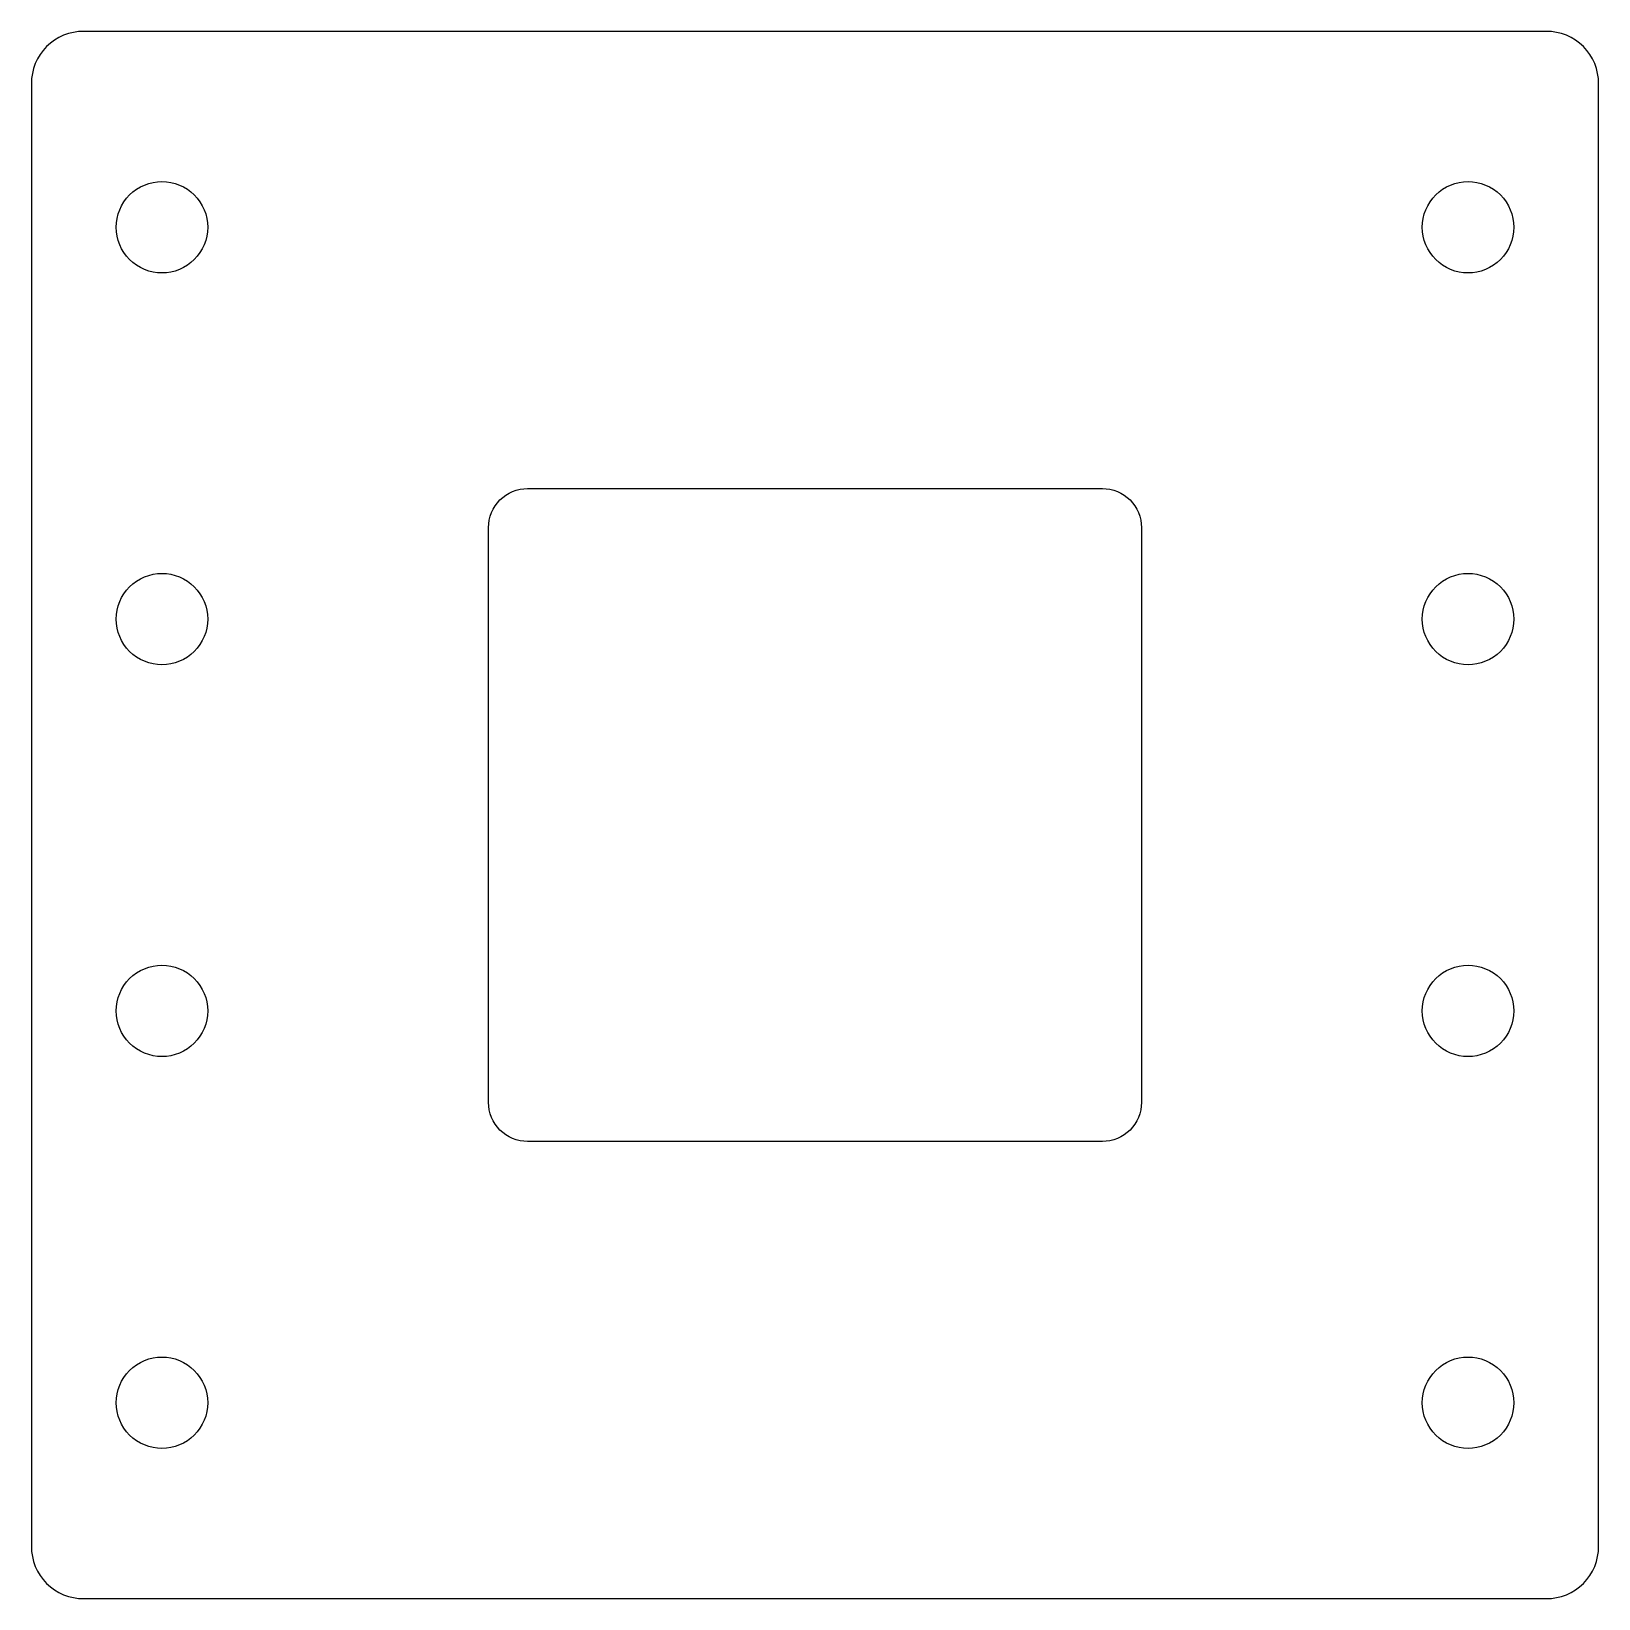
# Model space of a CAD drawing. Header units: metres. Extents: x -60 to 60, y -60 to 60.
import ezdxf

# ---------------------------------------------------------------- set-up
doc = ezdxf.new("R2010")
doc.units = ezdxf.units.M

msp = doc.modelspace()

# ---------------------------------------------------------------- linework, layer by layer
for p, q in [((-56, 60), (-56.3921, 59.9807)), ((56, 60), (-56, 60)), ((56.3921, 59.9807), (56, 60)), ((-58.8284, 58.8284), (-59.092, 58.5376)), ((-58.5376, 59.092), (-58.8284, 58.8284)), ((-58.2223, 59.3259), (-58.5376, 59.092)), ((-57.8856, 59.5277), (-58.2223, 59.3259)), ((-57.5307, 59.6955), (-57.8856, 59.5277)), ((-57.1611, 59.8278), (-57.5307, 59.6955)), ((-56.7804, 59.9231), (-57.1611, 59.8278)), ((-56.3921, 59.9807), (-56.7804, 59.9231)), ((56.7804, 59.9231), (56.3921, 59.9807)), ((57.1611, 59.8278), (56.7804, 59.9231)), ((57.5307, 59.6955), (57.1611, 59.8278)), ((57.8856, 59.5277), (57.5307, 59.6955)), ((58.2223, 59.3259), (57.8856, 59.5277)), ((58.5376, 59.092), (58.2223, 59.3259)), ((58.8284, 58.8284), (58.5376, 59.092)), ((59.092, 58.5376), (58.8284, 58.8284)), ((-59.5277, 57.8856), (-59.6955, 57.5307)), ((-59.3259, 58.2223), (-59.5277, 57.8856)), ((-59.092, 58.5376), (-59.3259, 58.2223)), ((59.3259, 58.2223), (59.092, 58.5376)), ((59.5277, 57.8856), (59.3259, 58.2223)), ((59.6955, 57.5307), (59.5277, 57.8856)), ((-59.9231, 56.7804), (-59.9807, 56.3921)), ((-59.8278, 57.1611), (-59.9231, 56.7804)), ((-59.6955, 57.5307), (-59.8278, 57.1611)), ((59.8278, 57.1611), (59.6955, 57.5307)), ((59.9231, 56.7804), (59.8278, 57.1611)), ((59.9807, 56.3921), (59.9231, 56.7804)), ((-59.9807, 56.3921), (-60, 56)), ((-60, 56), (-60, -56)), ((60, 56), (59.9807, 56.3921)), ((60, -56), (60, 56)), ((-51.9445, 47.9101), (-51.6499, 48.0867)), ((-51.6499, 48.0867), (-51.3394, 48.2336)), ((-51.3394, 48.2336), (-51.016, 48.3493)), ((-51.016, 48.3493), (-50.6828, 48.4327)), ((-50.6828, 48.4327), (-50.343, 48.4831)), ((-50.343, 48.4831), (-50, 48.5)), ((-50, 48.5), (-49.6569, 48.4831)), ((-49.6569, 48.4831), (-49.3172, 48.4327)), ((-49.3172, 48.4327), (-48.984, 48.3493)), ((-48.984, 48.3493), (-48.6606, 48.2336)), ((-48.6606, 48.2336), (-48.3501, 48.0867)), ((-48.3501, 48.0867), (-48.0555, 47.9101)), ((48.0555, 47.9101), (48.3501, 48.0867)), ((48.3501, 48.0867), (48.6606, 48.2336)), ((48.6606, 48.2336), (48.984, 48.3493)), ((48.984, 48.3493), (49.3172, 48.4327)), ((49.3172, 48.4327), (49.6569, 48.4831)), ((49.6569, 48.4831), (50, 48.5)), ((50, 48.5), (50.343, 48.4831)), ((50.343, 48.4831), (50.6828, 48.4327)), ((50.6828, 48.4327), (51.016, 48.3493)), ((51.016, 48.3493), (51.3394, 48.2336)), ((51.3394, 48.2336), (51.6499, 48.0867)), ((51.6499, 48.0867), (51.9445, 47.9101)), ((-53.0867, 46.6499), (-52.9101, 46.9445)), ((-52.9101, 46.9445), (-52.7055, 47.2204)), ((-52.7055, 47.2204), (-52.4749, 47.4749)), ((-52.4749, 47.4749), (-52.2204, 47.7055)), ((-52.2204, 47.7055), (-51.9445, 47.9101)), ((-48.0555, 47.9101), (-47.7796, 47.7055)), ((-47.7796, 47.7055), (-47.5251, 47.4749)), ((-47.5251, 47.4749), (-47.2944, 47.2204)), ((-47.2944, 47.2204), (-47.0898, 46.9445)), ((-47.0898, 46.9445), (-46.9133, 46.6499)), ((46.9133, 46.6499), (47.0898, 46.9445)), ((47.0898, 46.9445), (47.2944, 47.2204)), ((47.2944, 47.2204), (47.5251, 47.4749)), ((47.5251, 47.4749), (47.7796, 47.7055)), ((47.7796, 47.7055), (48.0555, 47.9101)), ((51.9445, 47.9101), (52.2204, 47.7055)), ((52.2204, 47.7055), (52.4749, 47.4749)), ((52.4749, 47.4749), (52.7055, 47.2204)), ((52.7055, 47.2204), (52.9101, 46.9445)), ((52.9101, 46.9445), (53.0867, 46.6499)), ((-53.4831, 45.343), (-53.4327, 45.6828)), ((-53.4327, 45.6828), (-53.3493, 46.016)), ((-53.3493, 46.016), (-53.2336, 46.3394)), ((-53.2336, 46.3394), (-53.0867, 46.6499)), ((-46.9133, 46.6499), (-46.7664, 46.3394)), ((-46.7664, 46.3394), (-46.6507, 46.016)), ((-46.6507, 46.016), (-46.5672, 45.6828)), ((-46.5672, 45.6828), (-46.5168, 45.343)), ((46.5168, 45.343), (46.5672, 45.6828)), ((46.5672, 45.6828), (46.6507, 46.016)), ((46.6507, 46.016), (46.7664, 46.3394)), ((46.7664, 46.3394), (46.9133, 46.6499)), ((53.0867, 46.6499), (53.2336, 46.3394)), ((53.2336, 46.3394), (53.3493, 46.016)), ((53.3493, 46.016), (53.4327, 45.6828)), ((53.4327, 45.6828), (53.4831, 45.343)), ((-53.5, 45), (-53.4831, 45.343)), ((-53.4831, 44.6569), (-53.5, 45)), ((-53.4327, 44.3172), (-53.4831, 44.6569)), ((-46.5168, 44.6569), (-46.5672, 44.3172)), ((-46.5168, 45.343), (-46.5, 45)), ((-46.5, 45), (-46.5168, 44.6569)), ((46.5, 45), (46.5168, 45.343)), ((46.5168, 44.6569), (46.5, 45)), ((46.5672, 44.3172), (46.5168, 44.6569)), ((53.4831, 44.6569), (53.4327, 44.3172)), ((53.4831, 45.343), (53.5, 45)), ((53.5, 45), (53.4831, 44.6569)), ((-53.3493, 43.984), (-53.4327, 44.3172)), ((-53.2336, 43.6606), (-53.3493, 43.984)), ((-53.0867, 43.3501), (-53.2336, 43.6606)), ((-52.9101, 43.0555), (-53.0867, 43.3501)), ((-46.9133, 43.3501), (-47.0898, 43.0555)), ((-46.7664, 43.6606), (-46.9133, 43.3501)), ((-46.6507, 43.984), (-46.7664, 43.6606)), ((-46.5672, 44.3172), (-46.6507, 43.984)), ((46.6507, 43.984), (46.5672, 44.3172)), ((46.7664, 43.6606), (46.6507, 43.984)), ((46.9133, 43.3501), (46.7664, 43.6606)), ((47.0898, 43.0555), (46.9133, 43.3501)), ((53.0867, 43.3501), (52.9101, 43.0555)), ((53.2336, 43.6606), (53.0867, 43.3501)), ((53.3493, 43.984), (53.2336, 43.6606)), ((53.4327, 44.3172), (53.3493, 43.984)), ((-52.7055, 42.7796), (-52.9101, 43.0555)), ((-52.4749, 42.5251), (-52.7055, 42.7796)), ((-52.2204, 42.2944), (-52.4749, 42.5251)), ((-51.9445, 42.0898), (-52.2204, 42.2944)), ((-51.6499, 41.9133), (-51.9445, 42.0898)), ((-48.0555, 42.0898), (-48.3501, 41.9133)), ((-47.7796, 42.2944), (-48.0555, 42.0898)), ((-47.5251, 42.5251), (-47.7796, 42.2944)), ((-47.2944, 42.7796), (-47.5251, 42.5251)), ((-47.0898, 43.0555), (-47.2944, 42.7796)), ((47.2944, 42.7796), (47.0898, 43.0555)), ((47.5251, 42.5251), (47.2944, 42.7796)), ((47.7796, 42.2944), (47.5251, 42.5251)), ((48.0555, 42.0898), (47.7796, 42.2944)), ((48.3501, 41.9133), (48.0555, 42.0898)), ((51.9445, 42.0898), (51.6499, 41.9133)), ((52.2204, 42.2944), (51.9445, 42.0898)), ((52.4749, 42.5251), (52.2204, 42.2944)), ((52.7055, 42.7796), (52.4749, 42.5251)), ((52.9101, 43.0555), (52.7055, 42.7796)), ((-51.3394, 41.7664), (-51.6499, 41.9133)), ((-51.016, 41.6507), (-51.3394, 41.7664)), ((-50.6828, 41.5672), (-51.016, 41.6507)), ((-50.343, 41.5168), (-50.6828, 41.5672)), ((-50, 41.5), (-50.343, 41.5168)), ((-49.6569, 41.5168), (-50, 41.5)), ((-49.3172, 41.5672), (-49.6569, 41.5168)), ((-48.984, 41.6507), (-49.3172, 41.5672)), ((-48.6606, 41.7664), (-48.984, 41.6507)), ((-48.3501, 41.9133), (-48.6606, 41.7664)), ((48.6606, 41.7664), (48.3501, 41.9133)), ((48.984, 41.6507), (48.6606, 41.7664)), ((49.3172, 41.5672), (48.984, 41.6507)), ((49.6569, 41.5168), (49.3172, 41.5672)), ((50, 41.5), (49.6569, 41.5168)), ((50.343, 41.5168), (50, 41.5)), ((50.6828, 41.5672), (50.343, 41.5168)), ((51.016, 41.6507), (50.6828, 41.5672)), ((51.3394, 41.7664), (51.016, 41.6507)), ((51.6499, 41.9133), (51.3394, 41.7664)), ((-24.319, 23.9032), (-24.1213, 24.1213)), ((-24.1213, 24.1213), (-23.9032, 24.319)), ((-23.9032, 24.319), (-23.6667, 24.4944)), ((-23.6667, 24.4944), (-23.4142, 24.6458)), ((-23.4142, 24.6458), (-23.1481, 24.7716)), ((-23.1481, 24.7716), (-22.8708, 24.8708)), ((-22.8708, 24.8708), (-22.5853, 24.9424)), ((-22.5853, 24.9424), (-22.2941, 24.9855)), ((-22.2941, 24.9855), (-22, 25)), ((-22, 25), (22, 25)), ((22, 25), (22.2941, 24.9855)), ((22.2941, 24.9855), (22.5853, 24.9424)), ((22.5853, 24.9424), (22.8708, 24.8708)), ((22.8708, 24.8708), (23.1481, 24.7716)), ((23.1481, 24.7716), (23.4142, 24.6458)), ((23.4142, 24.6458), (23.6667, 24.4944)), ((23.6667, 24.4944), (23.9032, 24.319)), ((23.9032, 24.319), (24.1213, 24.1213)), ((24.1213, 24.1213), (24.319, 23.9032)), ((-24.9424, 22.5853), (-24.8708, 22.8708)), ((-24.8708, 22.8708), (-24.7716, 23.1481)), ((-24.7716, 23.1481), (-24.6458, 23.4142)), ((-24.6458, 23.4142), (-24.4944, 23.6667)), ((-24.4944, 23.6667), (-24.319, 23.9032)), ((24.319, 23.9032), (24.4944, 23.6667)), ((24.4944, 23.6667), (24.6458, 23.4142)), ((24.6458, 23.4142), (24.7716, 23.1481)), ((24.7716, 23.1481), (24.8708, 22.8708)), ((24.8708, 22.8708), (24.9424, 22.5853)), ((-25, 22), (-24.9855, 22.2941)), ((-25, -22), (-25, 22)), ((-24.9855, 22.2941), (-24.9424, 22.5853)), ((24.9424, 22.5853), (24.9855, 22.2941)), ((24.9855, 22.2941), (25, 22)), ((25, 22), (25, -22)), ((-51.9445, 17.9101), (-51.6499, 18.0867)), ((-51.6499, 18.0867), (-51.3394, 18.2336)), ((-51.3394, 18.2336), (-51.016, 18.3493)), ((-51.016, 18.3493), (-50.6828, 18.4327)), ((-50.6828, 18.4327), (-50.343, 18.4831)), ((-50.343, 18.4831), (-50, 18.5)), ((-50, 18.5), (-49.6569, 18.4831)), ((-49.6569, 18.4831), (-49.3172, 18.4327)), ((-49.3172, 18.4327), (-48.984, 18.3493)), ((-48.984, 18.3493), (-48.6606, 18.2336)), ((-48.6606, 18.2336), (-48.3501, 18.0867)), ((-48.3501, 18.0867), (-48.0555, 17.9101)), ((48.0555, 17.9101), (48.3501, 18.0867)), ((48.3501, 18.0867), (48.6606, 18.2336)), ((48.6606, 18.2336), (48.984, 18.3493)), ((48.984, 18.3493), (49.3172, 18.4327)), ((49.3172, 18.4327), (49.6569, 18.4831)), ((49.6569, 18.4831), (50, 18.5)), ((50, 18.5), (50.343, 18.4831)), ((50.343, 18.4831), (50.6828, 18.4327)), ((50.6828, 18.4327), (51.016, 18.3493)), ((51.016, 18.3493), (51.3394, 18.2336)), ((51.3394, 18.2336), (51.6499, 18.0867)), ((51.6499, 18.0867), (51.9445, 17.9101)), ((-53.0867, 16.6499), (-52.9101, 16.9445)), ((-52.9101, 16.9445), (-52.7055, 17.2204)), ((-52.7055, 17.2204), (-52.4749, 17.4749)), ((-52.4749, 17.4749), (-52.2204, 17.7055)), ((-52.2204, 17.7055), (-51.9445, 17.9101)), ((-48.0555, 17.9101), (-47.7796, 17.7055)), ((-47.7796, 17.7055), (-47.5251, 17.4749)), ((-47.5251, 17.4749), (-47.2944, 17.2204)), ((-47.2944, 17.2204), (-47.0898, 16.9445)), ((-47.0898, 16.9445), (-46.9133, 16.6499)), ((46.9133, 16.6499), (47.0898, 16.9445)), ((47.0898, 16.9445), (47.2944, 17.2204)), ((47.2944, 17.2204), (47.5251, 17.4749)), ((47.5251, 17.4749), (47.7796, 17.7055)), ((47.7796, 17.7055), (48.0555, 17.9101)), ((51.9445, 17.9101), (52.2204, 17.7055)), ((52.2204, 17.7055), (52.4749, 17.4749)), ((52.4749, 17.4749), (52.7055, 17.2204)), ((52.7055, 17.2204), (52.9101, 16.9445)), ((52.9101, 16.9445), (53.0867, 16.6499)), ((-53.4831, 15.343), (-53.4327, 15.6828)), ((-53.4327, 15.6828), (-53.3493, 16.016)), ((-53.3493, 16.016), (-53.2336, 16.3394)), ((-53.2336, 16.3394), (-53.0867, 16.6499)), ((-46.9133, 16.6499), (-46.7664, 16.3394)), ((-46.7664, 16.3394), (-46.6507, 16.016)), ((-46.6507, 16.016), (-46.5672, 15.6828)), ((-46.5672, 15.6828), (-46.5168, 15.343)), ((46.5168, 15.343), (46.5672, 15.6828)), ((46.5672, 15.6828), (46.6507, 16.016)), ((46.6507, 16.016), (46.7664, 16.3394)), ((46.7664, 16.3394), (46.9133, 16.6499)), ((53.0867, 16.6499), (53.2336, 16.3394)), ((53.2336, 16.3394), (53.3493, 16.016)), ((53.3493, 16.016), (53.4327, 15.6828)), ((53.4327, 15.6828), (53.4831, 15.343)), ((-53.5, 15), (-53.4831, 15.343)), ((-53.4831, 14.6569), (-53.5, 15)), ((-53.4327, 14.3172), (-53.4831, 14.6569)), ((-46.5168, 14.6569), (-46.5672, 14.3172)), ((-46.5168, 15.343), (-46.5, 15)), ((-46.5, 15), (-46.5168, 14.6569)), ((46.5, 15), (46.5168, 15.343)), ((46.5168, 14.6569), (46.5, 15)), ((46.5672, 14.3172), (46.5168, 14.6569)), ((53.4831, 14.6569), (53.4327, 14.3172)), ((53.4831, 15.343), (53.5, 15)), ((53.5, 15), (53.4831, 14.6569)), ((-53.3493, 13.984), (-53.4327, 14.3172)), ((-53.2336, 13.6606), (-53.3493, 13.984)), ((-53.0867, 13.3501), (-53.2336, 13.6606)), ((-52.9101, 13.0555), (-53.0867, 13.3501)), ((-46.9133, 13.3501), (-47.0898, 13.0555)), ((-46.7664, 13.6606), (-46.9133, 13.3501)), ((-46.6507, 13.984), (-46.7664, 13.6606)), ((-46.5672, 14.3172), (-46.6507, 13.984)), ((46.6507, 13.984), (46.5672, 14.3172)), ((46.7664, 13.6606), (46.6507, 13.984)), ((46.9133, 13.3501), (46.7664, 13.6606)), ((47.0898, 13.0555), (46.9133, 13.3501)), ((53.0867, 13.3501), (52.9101, 13.0555)), ((53.2336, 13.6606), (53.0867, 13.3501)), ((53.3493, 13.984), (53.2336, 13.6606)), ((53.4327, 14.3172), (53.3493, 13.984)), ((-52.7055, 12.7796), (-52.9101, 13.0555)), ((-52.4749, 12.5251), (-52.7055, 12.7796)), ((-52.2204, 12.2944), (-52.4749, 12.5251)), ((-51.9445, 12.0898), (-52.2204, 12.2944)), ((-51.6499, 11.9133), (-51.9445, 12.0898)), ((-48.0555, 12.0898), (-48.3501, 11.9133)), ((-47.7796, 12.2944), (-48.0555, 12.0898)), ((-47.5251, 12.5251), (-47.7796, 12.2944)), ((-47.2944, 12.7796), (-47.5251, 12.5251)), ((-47.0898, 13.0555), (-47.2944, 12.7796)), ((47.2944, 12.7796), (47.0898, 13.0555)), ((47.5251, 12.5251), (47.2944, 12.7796)), ((47.7796, 12.2944), (47.5251, 12.5251)), ((48.0555, 12.0898), (47.7796, 12.2944)), ((48.3501, 11.9133), (48.0555, 12.0898)), ((51.9445, 12.0898), (51.6499, 11.9133)), ((52.2204, 12.2944), (51.9445, 12.0898)), ((52.4749, 12.5251), (52.2204, 12.2944)), ((52.7055, 12.7796), (52.4749, 12.5251)), ((52.9101, 13.0555), (52.7055, 12.7796)), ((-51.3394, 11.7664), (-51.6499, 11.9133)), ((-51.016, 11.6507), (-51.3394, 11.7664)), ((-50.6828, 11.5672), (-51.016, 11.6507)), ((-50.343, 11.5168), (-50.6828, 11.5672)), ((-50, 11.5), (-50.343, 11.5168)), ((-49.6569, 11.5168), (-50, 11.5)), ((-49.3172, 11.5672), (-49.6569, 11.5168)), ((-48.984, 11.6507), (-49.3172, 11.5672)), ((-48.6606, 11.7664), (-48.984, 11.6507)), ((-48.3501, 11.9133), (-48.6606, 11.7664)), ((48.6606, 11.7664), (48.3501, 11.9133)), ((48.984, 11.6507), (48.6606, 11.7664)), ((49.3172, 11.5672), (48.984, 11.6507)), ((49.6569, 11.5168), (49.3172, 11.5672)), ((50, 11.5), (49.6569, 11.5168)), ((50.343, 11.5168), (50, 11.5)), ((50.6828, 11.5672), (50.343, 11.5168)), ((51.016, 11.6507), (50.6828, 11.5672)), ((51.3394, 11.7664), (51.016, 11.6507)), ((51.6499, 11.9133), (51.3394, 11.7664)), ((-51.9445, -12.0898), (-51.6499, -11.9133)), ((-51.6499, -11.9133), (-51.3394, -11.7664)), ((-51.3394, -11.7664), (-51.016, -11.6507)), ((-51.016, -11.6507), (-50.6828, -11.5672)), ((-50.6828, -11.5672), (-50.343, -11.5168)), ((-50.343, -11.5168), (-50, -11.5)), ((-50, -11.5), (-49.6569, -11.5168)), ((-49.6569, -11.5168), (-49.3172, -11.5672)), ((-49.3172, -11.5672), (-48.984, -11.6507)), ((-48.984, -11.6507), (-48.6606, -11.7664)), ((-48.6606, -11.7664), (-48.3501, -11.9133)), ((-48.3501, -11.9133), (-48.0555, -12.0898)), ((48.0555, -12.0898), (48.3501, -11.9133)), ((48.3501, -11.9133), (48.6606, -11.7664)), ((48.6606, -11.7664), (48.984, -11.6507)), ((48.984, -11.6507), (49.3172, -11.5672)), ((49.3172, -11.5672), (49.6569, -11.5168)), ((49.6569, -11.5168), (50, -11.5)), ((50, -11.5), (50.343, -11.5168)), ((50.343, -11.5168), (50.6828, -11.5672)), ((50.6828, -11.5672), (51.016, -11.6507)), ((51.016, -11.6507), (51.3394, -11.7664)), ((51.3394, -11.7664), (51.6499, -11.9133)), ((51.6499, -11.9133), (51.9445, -12.0898)), ((-53.0867, -13.3501), (-52.9101, -13.0555)), ((-52.9101, -13.0555), (-52.7055, -12.7796)), ((-52.7055, -12.7796), (-52.4749, -12.5251)), ((-52.4749, -12.5251), (-52.2204, -12.2944)), ((-52.2204, -12.2944), (-51.9445, -12.0898)), ((-48.0555, -12.0898), (-47.7796, -12.2944)), ((-47.7796, -12.2944), (-47.5251, -12.5251)), ((-47.5251, -12.5251), (-47.2944, -12.7796)), ((-47.2944, -12.7796), (-47.0898, -13.0555)), ((-47.0898, -13.0555), (-46.9133, -13.3501)), ((46.9133, -13.3501), (47.0898, -13.0555)), ((47.0898, -13.0555), (47.2944, -12.7796)), ((47.2944, -12.7796), (47.5251, -12.5251)), ((47.5251, -12.5251), (47.7796, -12.2944)), ((47.7796, -12.2944), (48.0555, -12.0898)), ((51.9445, -12.0898), (52.2204, -12.2944)), ((52.2204, -12.2944), (52.4749, -12.5251)), ((52.4749, -12.5251), (52.7055, -12.7796)), ((52.7055, -12.7796), (52.9101, -13.0555)), ((52.9101, -13.0555), (53.0867, -13.3501)), ((-53.4831, -14.6569), (-53.4327, -14.3172)), ((-53.4327, -14.3172), (-53.3493, -13.984)), ((-53.3493, -13.984), (-53.2336, -13.6606)), ((-53.2336, -13.6606), (-53.0867, -13.3501)), ((-46.9133, -13.3501), (-46.7664, -13.6606)), ((-46.7664, -13.6606), (-46.6507, -13.984)), ((-46.6507, -13.984), (-46.5672, -14.3172)), ((-46.5672, -14.3172), (-46.5168, -14.6569)), ((46.5168, -14.6569), (46.5672, -14.3172)), ((46.5672, -14.3172), (46.6507, -13.984)), ((46.6507, -13.984), (46.7664, -13.6606)), ((46.7664, -13.6606), (46.9133, -13.3501)), ((53.0867, -13.3501), (53.2336, -13.6606)), ((53.2336, -13.6606), (53.3493, -13.984)), ((53.3493, -13.984), (53.4327, -14.3172)), ((53.4327, -14.3172), (53.4831, -14.6569)), ((-53.5, -15), (-53.4831, -14.6569)), ((-53.4831, -15.343), (-53.5, -15)), ((-53.4327, -15.6828), (-53.4831, -15.343)), ((-46.5168, -15.343), (-46.5672, -15.6828)), ((-46.5168, -14.6569), (-46.5, -15)), ((-46.5, -15), (-46.5168, -15.343)), ((46.5, -15), (46.5168, -14.6569)), ((46.5168, -15.343), (46.5, -15)), ((46.5672, -15.6828), (46.5168, -15.343)), ((53.4831, -15.343), (53.4327, -15.6828)), ((53.4831, -14.6569), (53.5, -15)), ((53.5, -15), (53.4831, -15.343)), ((-53.3493, -16.016), (-53.4327, -15.6828)), ((-53.2336, -16.3394), (-53.3493, -16.016)), ((-53.0867, -16.6499), (-53.2336, -16.3394)), ((-52.9101, -16.9445), (-53.0867, -16.6499)), ((-46.9133, -16.6499), (-47.0898, -16.9445)), ((-46.7664, -16.3394), (-46.9133, -16.6499)), ((-46.6507, -16.016), (-46.7664, -16.3394)), ((-46.5672, -15.6828), (-46.6507, -16.016)), ((46.6507, -16.016), (46.5672, -15.6828)), ((46.7664, -16.3394), (46.6507, -16.016)), ((46.9133, -16.6499), (46.7664, -16.3394)), ((47.0898, -16.9445), (46.9133, -16.6499)), ((53.0867, -16.6499), (52.9101, -16.9445)), ((53.2336, -16.3394), (53.0867, -16.6499)), ((53.3493, -16.016), (53.2336, -16.3394)), ((53.4327, -15.6828), (53.3493, -16.016)), ((-52.7055, -17.2204), (-52.9101, -16.9445)), ((-52.4749, -17.4749), (-52.7055, -17.2204)), ((-52.2204, -17.7055), (-52.4749, -17.4749)), ((-51.9445, -17.9101), (-52.2204, -17.7055)), ((-51.6499, -18.0867), (-51.9445, -17.9101)), ((-48.0555, -17.9101), (-48.3501, -18.0867)), ((-47.7796, -17.7055), (-48.0555, -17.9101)), ((-47.5251, -17.4749), (-47.7796, -17.7055)), ((-47.2944, -17.2204), (-47.5251, -17.4749)), ((-47.0898, -16.9445), (-47.2944, -17.2204)), ((47.2944, -17.2204), (47.0898, -16.9445)), ((47.5251, -17.4749), (47.2944, -17.2204)), ((47.7796, -17.7055), (47.5251, -17.4749)), ((48.0555, -17.9101), (47.7796, -17.7055)), ((48.3501, -18.0867), (48.0555, -17.9101)), ((51.9445, -17.9101), (51.6499, -18.0867)), ((52.2204, -17.7055), (51.9445, -17.9101)), ((52.4749, -17.4749), (52.2204, -17.7055)), ((52.7055, -17.2204), (52.4749, -17.4749)), ((52.9101, -16.9445), (52.7055, -17.2204)), ((-51.3394, -18.2336), (-51.6499, -18.0867)), ((-51.016, -18.3493), (-51.3394, -18.2336)), ((-50.6828, -18.4327), (-51.016, -18.3493)), ((-50.343, -18.4831), (-50.6828, -18.4327)), ((-50, -18.5), (-50.343, -18.4831)), ((-49.6569, -18.4831), (-50, -18.5)), ((-49.3172, -18.4327), (-49.6569, -18.4831)), ((-48.984, -18.3493), (-49.3172, -18.4327)), ((-48.6606, -18.2336), (-48.984, -18.3493)), ((-48.3501, -18.0867), (-48.6606, -18.2336)), ((48.6606, -18.2336), (48.3501, -18.0867)), ((48.984, -18.3493), (48.6606, -18.2336)), ((49.3172, -18.4327), (48.984, -18.3493)), ((49.6569, -18.4831), (49.3172, -18.4327)), ((50, -18.5), (49.6569, -18.4831)), ((50.343, -18.4831), (50, -18.5)), ((50.6828, -18.4327), (50.343, -18.4831)), ((51.016, -18.3493), (50.6828, -18.4327)), ((51.3394, -18.2336), (51.016, -18.3493)), ((51.6499, -18.0867), (51.3394, -18.2336)), ((-24.9855, -22.2941), (-25, -22)), ((-24.9424, -22.5853), (-24.9855, -22.2941)), ((-24.8708, -22.8708), (-24.9424, -22.5853)), ((24.9424, -22.5853), (24.8708, -22.8708)), ((24.9855, -22.2941), (24.9424, -22.5853)), ((25, -22), (24.9855, -22.2941)), ((-24.7716, -23.1481), (-24.8708, -22.8708)), ((-24.6458, -23.4142), (-24.7716, -23.1481)), ((-24.4944, -23.6667), (-24.6458, -23.4142)), ((-24.319, -23.9032), (-24.4944, -23.6667)), ((-24.1213, -24.1213), (-24.319, -23.9032)), ((24.319, -23.9032), (24.1213, -24.1213)), ((24.4944, -23.6667), (24.319, -23.9032)), ((24.6458, -23.4142), (24.4944, -23.6667)), ((24.7716, -23.1481), (24.6458, -23.4142)), ((24.8708, -22.8708), (24.7716, -23.1481)), ((-23.9032, -24.319), (-24.1213, -24.1213)), ((-23.6667, -24.4944), (-23.9032, -24.319)), ((-23.4142, -24.6458), (-23.6667, -24.4944)), ((-23.1481, -24.7716), (-23.4142, -24.6458)), ((-22.8708, -24.8708), (-23.1481, -24.7716)), ((-22.5853, -24.9424), (-22.8708, -24.8708)), ((-22.2941, -24.9855), (-22.5853, -24.9424)), ((-22, -25), (-22.2941, -24.9855)), ((22, -25), (-22, -25)), ((22.2941, -24.9855), (22, -25)), ((22.5853, -24.9424), (22.2941, -24.9855)), ((22.8708, -24.8708), (22.5853, -24.9424)), ((23.1481, -24.7716), (22.8708, -24.8708)), ((23.4142, -24.6458), (23.1481, -24.7716)), ((23.6667, -24.4944), (23.4142, -24.6458)), ((23.9032, -24.319), (23.6667, -24.4944)), ((24.1213, -24.1213), (23.9032, -24.319)), ((-51.9445, -42.0898), (-51.6499, -41.9133)), ((-51.6499, -41.9133), (-51.3394, -41.7664)), ((-51.3394, -41.7664), (-51.016, -41.6507)), ((-51.016, -41.6507), (-50.6828, -41.5672)), ((-50.6828, -41.5672), (-50.343, -41.5168)), ((-50.343, -41.5168), (-50, -41.5)), ((-50, -41.5), (-49.6569, -41.5168)), ((-49.6569, -41.5168), (-49.3172, -41.5672)), ((-49.3172, -41.5672), (-48.984, -41.6507)), ((-48.984, -41.6507), (-48.6606, -41.7664)), ((-48.6606, -41.7664), (-48.3501, -41.9133)), ((-48.3501, -41.9133), (-48.0555, -42.0898)), ((48.0555, -42.0898), (48.3501, -41.9133)), ((48.3501, -41.9133), (48.6606, -41.7664)), ((48.6606, -41.7664), (48.984, -41.6507)), ((48.984, -41.6507), (49.3172, -41.5672)), ((49.3172, -41.5672), (49.6569, -41.5168)), ((49.6569, -41.5168), (50, -41.5)), ((50, -41.5), (50.343, -41.5168)), ((50.343, -41.5168), (50.6828, -41.5672)), ((50.6828, -41.5672), (51.016, -41.6507)), ((51.016, -41.6507), (51.3394, -41.7664)), ((51.3394, -41.7664), (51.6499, -41.9133)), ((51.6499, -41.9133), (51.9445, -42.0898)), ((-53.0867, -43.3501), (-52.9101, -43.0555)), ((-52.9101, -43.0555), (-52.7055, -42.7796)), ((-52.7055, -42.7796), (-52.4749, -42.5251)), ((-52.4749, -42.5251), (-52.2204, -42.2944)), ((-52.2204, -42.2944), (-51.9445, -42.0898)), ((-48.0555, -42.0898), (-47.7796, -42.2944)), ((-47.7796, -42.2944), (-47.5251, -42.5251)), ((-47.5251, -42.5251), (-47.2944, -42.7796)), ((-47.2944, -42.7796), (-47.0898, -43.0555)), ((-47.0898, -43.0555), (-46.9133, -43.3501)), ((46.9133, -43.3501), (47.0898, -43.0555)), ((47.0898, -43.0555), (47.2944, -42.7796)), ((47.2944, -42.7796), (47.5251, -42.5251)), ((47.5251, -42.5251), (47.7796, -42.2944)), ((47.7796, -42.2944), (48.0555, -42.0898)), ((51.9445, -42.0898), (52.2204, -42.2944)), ((52.2204, -42.2944), (52.4749, -42.5251)), ((52.4749, -42.5251), (52.7055, -42.7796)), ((52.7055, -42.7796), (52.9101, -43.0555)), ((52.9101, -43.0555), (53.0867, -43.3501)), ((-53.4831, -44.6569), (-53.4327, -44.3172)), ((-53.4327, -44.3172), (-53.3493, -43.984)), ((-53.3493, -43.984), (-53.2336, -43.6606)), ((-53.2336, -43.6606), (-53.0867, -43.3501)), ((-46.9133, -43.3501), (-46.7664, -43.6606)), ((-46.7664, -43.6606), (-46.6507, -43.984)), ((-46.6507, -43.984), (-46.5672, -44.3172)), ((-46.5672, -44.3172), (-46.5168, -44.6569)), ((46.5168, -44.6569), (46.5672, -44.3172)), ((46.5672, -44.3172), (46.6507, -43.984)), ((46.6507, -43.984), (46.7664, -43.6606)), ((46.7664, -43.6606), (46.9133, -43.3501)), ((53.0867, -43.3501), (53.2336, -43.6606)), ((53.2336, -43.6606), (53.3493, -43.984)), ((53.3493, -43.984), (53.4327, -44.3172)), ((53.4327, -44.3172), (53.4831, -44.6569)), ((-53.5, -45), (-53.4831, -44.6569)), ((-53.4831, -45.343), (-53.5, -45)), ((-53.4327, -45.6828), (-53.4831, -45.343)), ((-46.5168, -45.343), (-46.5672, -45.6828)), ((-46.5168, -44.6569), (-46.5, -45)), ((-46.5, -45), (-46.5168, -45.343)), ((46.5, -45), (46.5168, -44.6569)), ((46.5168, -45.343), (46.5, -45)), ((46.5672, -45.6828), (46.5168, -45.343)), ((53.4831, -45.343), (53.4327, -45.6828)), ((53.4831, -44.6569), (53.5, -45)), ((53.5, -45), (53.4831, -45.343)), ((-53.3493, -46.016), (-53.4327, -45.6828)), ((-53.2336, -46.3394), (-53.3493, -46.016)), ((-53.0867, -46.6499), (-53.2336, -46.3394)), ((-52.9101, -46.9445), (-53.0867, -46.6499)), ((-46.9133, -46.6499), (-47.0898, -46.9445)), ((-46.7664, -46.3394), (-46.9133, -46.6499)), ((-46.6507, -46.016), (-46.7664, -46.3394)), ((-46.5672, -45.6828), (-46.6507, -46.016)), ((46.6507, -46.016), (46.5672, -45.6828)), ((46.7664, -46.3394), (46.6507, -46.016)), ((46.9133, -46.6499), (46.7664, -46.3394)), ((47.0898, -46.9445), (46.9133, -46.6499)), ((53.0867, -46.6499), (52.9101, -46.9445)), ((53.2336, -46.3394), (53.0867, -46.6499)), ((53.3493, -46.016), (53.2336, -46.3394)), ((53.4327, -45.6828), (53.3493, -46.016)), ((-52.7055, -47.2204), (-52.9101, -46.9445)), ((-52.4749, -47.4749), (-52.7055, -47.2204)), ((-52.2204, -47.7055), (-52.4749, -47.4749)), ((-51.9445, -47.9101), (-52.2204, -47.7055)), ((-51.6499, -48.0867), (-51.9445, -47.9101)), ((-48.0555, -47.9101), (-48.3501, -48.0867)), ((-47.7796, -47.7055), (-48.0555, -47.9101)), ((-47.5251, -47.4749), (-47.7796, -47.7055)), ((-47.2944, -47.2204), (-47.5251, -47.4749)), ((-47.0898, -46.9445), (-47.2944, -47.2204)), ((47.2944, -47.2204), (47.0898, -46.9445)), ((47.5251, -47.4749), (47.2944, -47.2204)), ((47.7796, -47.7055), (47.5251, -47.4749)), ((48.0555, -47.9101), (47.7796, -47.7055)), ((48.3501, -48.0867), (48.0555, -47.9101)), ((51.9445, -47.9101), (51.6499, -48.0867)), ((52.2204, -47.7055), (51.9445, -47.9101)), ((52.4749, -47.4749), (52.2204, -47.7055)), ((52.7055, -47.2204), (52.4749, -47.4749)), ((52.9101, -46.9445), (52.7055, -47.2204)), ((-51.3394, -48.2336), (-51.6499, -48.0867)), ((-51.016, -48.3493), (-51.3394, -48.2336)), ((-50.6828, -48.4327), (-51.016, -48.3493)), ((-50.343, -48.4831), (-50.6828, -48.4327)), ((-50, -48.5), (-50.343, -48.4831)), ((-49.6569, -48.4831), (-50, -48.5)), ((-49.3172, -48.4327), (-49.6569, -48.4831)), ((-48.984, -48.3493), (-49.3172, -48.4327)), ((-48.6606, -48.2336), (-48.984, -48.3493)), ((-48.3501, -48.0867), (-48.6606, -48.2336)), ((48.6606, -48.2336), (48.3501, -48.0867)), ((48.984, -48.3493), (48.6606, -48.2336)), ((49.3172, -48.4327), (48.984, -48.3493)), ((49.6569, -48.4831), (49.3172, -48.4327)), ((50, -48.5), (49.6569, -48.4831)), ((50.343, -48.4831), (50, -48.5)), ((50.6828, -48.4327), (50.343, -48.4831)), ((51.016, -48.3493), (50.6828, -48.4327)), ((51.3394, -48.2336), (51.016, -48.3493)), ((51.6499, -48.0867), (51.3394, -48.2336)), ((-60, -56), (-59.9807, -56.3921)), ((-59.9807, -56.3921), (-59.9231, -56.7804)), ((59.9231, -56.7804), (59.9807, -56.3921)), ((59.9807, -56.3921), (60, -56)), ((-59.9231, -56.7804), (-59.8278, -57.1611)), ((-59.8278, -57.1611), (-59.6955, -57.5307)), ((-59.6955, -57.5307), (-59.5277, -57.8856)), ((59.5277, -57.8856), (59.6955, -57.5307)), ((59.6955, -57.5307), (59.8278, -57.1611)), ((59.8278, -57.1611), (59.9231, -56.7804)), ((-59.5277, -57.8856), (-59.3259, -58.2223)), ((-59.3259, -58.2223), (-59.092, -58.5376)), ((-59.092, -58.5376), (-58.8284, -58.8284)), ((58.8284, -58.8284), (59.092, -58.5376)), ((59.092, -58.5376), (59.3259, -58.2223)), ((59.3259, -58.2223), (59.5277, -57.8856)), ((-58.8284, -58.8284), (-58.5376, -59.092)), ((-58.5376, -59.092), (-58.2223, -59.3259)), ((-58.2223, -59.3259), (-57.8856, -59.5277)), ((-57.8856, -59.5277), (-57.5307, -59.6955)), ((-57.5307, -59.6955), (-57.1611, -59.8278)), ((-57.1611, -59.8278), (-56.7804, -59.9231)), ((-56.7804, -59.9231), (-56.3921, -59.9807)), ((-56.3921, -59.9807), (-56, -60)), ((-56, -60), (56, -60)), ((56, -60), (56.3921, -59.9807)), ((56.3921, -59.9807), (56.7804, -59.9231)), ((56.7804, -59.9231), (57.1611, -59.8278)), ((57.1611, -59.8278), (57.5307, -59.6955)), ((57.5307, -59.6955), (57.8856, -59.5277)), ((57.8856, -59.5277), (58.2223, -59.3259)), ((58.2223, -59.3259), (58.5376, -59.092)), ((58.5376, -59.092), (58.8284, -58.8284))]:
    msp.add_line(p, q)

doc.saveas('drawing.dxf')
